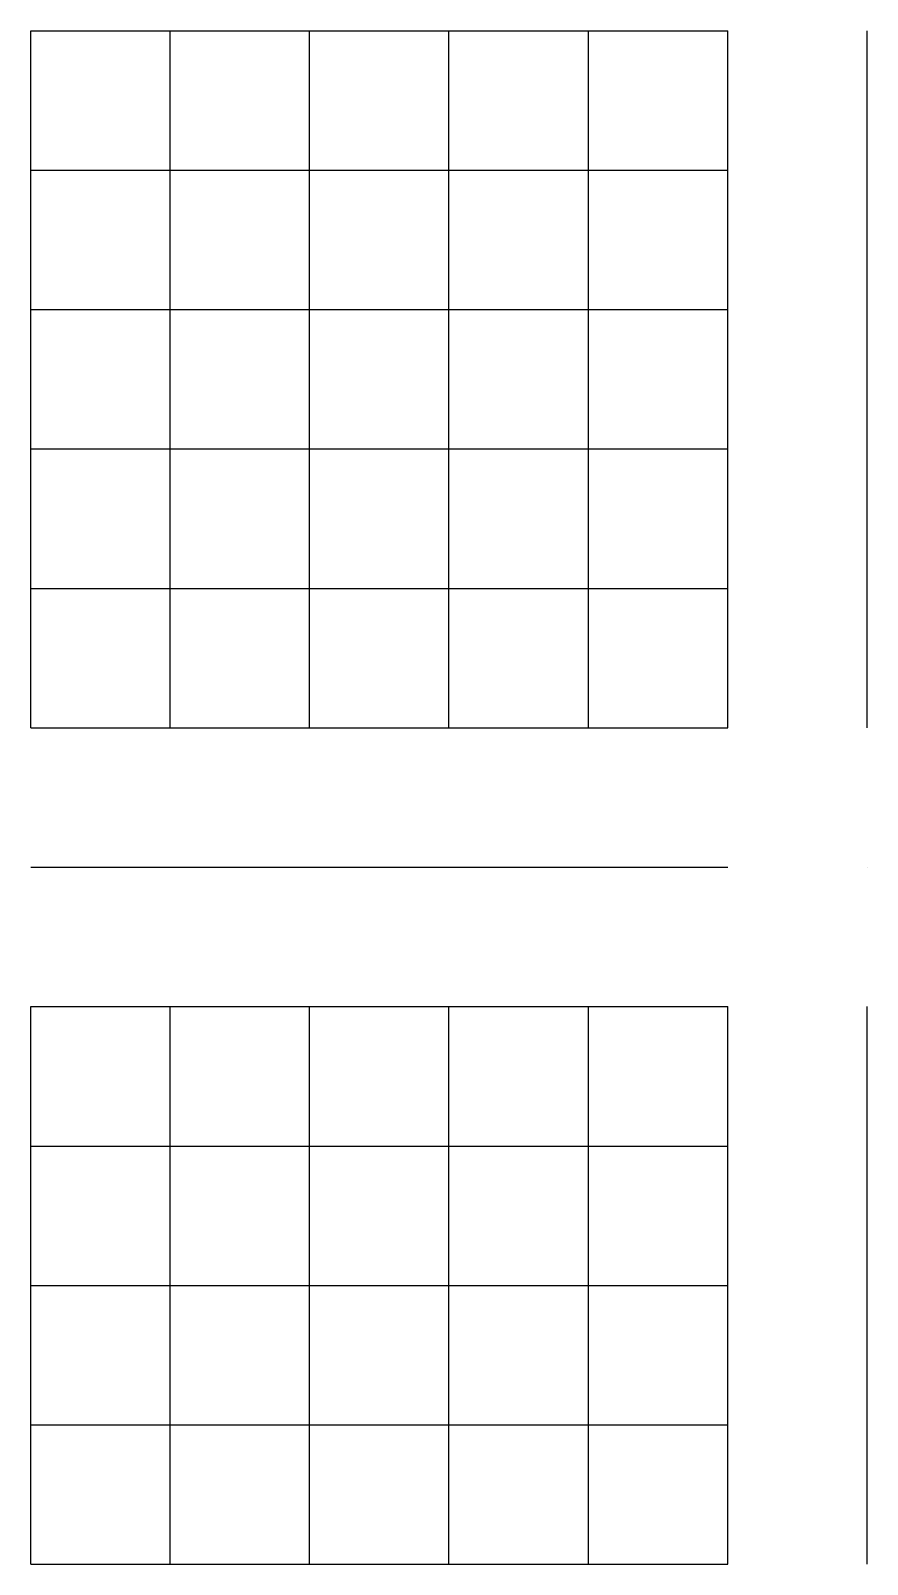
# Model space of a CAD drawing. Header units: millimetres. Extents: x 6 to 745025, y -1528 to 119936.
# Drawn here: x 178.6184 to 178.8724, y 109.8268 to 110.2924 of the extents above; entities that cross this region are included whole.
import ezdxf

# ---------------------------------------------------------------- set-up
doc = ezdxf.new("R2010")
doc.units = ezdxf.units.MM
doc.header["$MEASUREMENT"] = 0
doc.layers.get('0').update_dxf_attribs({"linetype": 'CONTINUOUS'})

msp = doc.modelspace()

# ---------------------------------------------------------------- linework, layer by layer
at = {"color": 0, "linetype": 'Continuous', "lineweight": 25, "true_color": 0x000005}
for p, q in [((178.87244, 110.29244), (178.87244, 110.29244)), ((178.87244, 110.29244), (178.87244, 110.29244)), ((178.87244, 110.29244), (178.87244, 110.29244)), ((178.87244, 110.29244), (178.87244, 110.29244)), ((178.87244, 110.29244), (178.87244, 110.29244)), ((178.87244, 110.29244), (178.87244, 110.29244)), ((178.87244, 110.29244), (178.87244, 110.29244)), ((178.87244, 110.25011), (178.87244, 110.25011)), ((178.87244, 110.25011), (178.87244, 110.25011)), ((178.87244, 110.25011), (178.87244, 110.25011)), ((178.87244, 110.25011), (178.87244, 110.25011)), ((178.87244, 110.25011), (178.87244, 110.25011)), ((178.87244, 110.25011), (178.87244, 110.25011)), ((178.87244, 110.25011), (178.87244, 110.25011)), ((178.87244, 110.20778), (178.87244, 110.20778)), ((178.87244, 110.20778), (178.87244, 110.20778)), ((178.87244, 110.20778), (178.87244, 110.20778)), ((178.87244, 110.20778), (178.87244, 110.20778)), ((178.87244, 110.20778), (178.87244, 110.20778)), ((178.87244, 110.20778), (178.87244, 110.20778)), ((178.87244, 110.20778), (178.87244, 110.20778)), ((178.87244, 110.16544), (178.87244, 110.16544)), ((178.87244, 110.16544), (178.87244, 110.16544)), ((178.87244, 110.16544), (178.87244, 110.16544)), ((178.87244, 110.16544), (178.87244, 110.16544)), ((178.87244, 110.16544), (178.87244, 110.16544)), ((178.87244, 110.16544), (178.87244, 110.16544)), ((178.87244, 110.16544), (178.87244, 110.16544)), ((178.87244, 110.12311), (178.87244, 110.12311)), ((178.87244, 110.12311), (178.87244, 110.12311)), ((178.87244, 110.12311), (178.87244, 110.12311)), ((178.87244, 110.12311), (178.87244, 110.12311)), ((178.87244, 110.12311), (178.87244, 110.12311)), ((178.87244, 110.12311), (178.87244, 110.12311)), ((178.87244, 110.12311), (178.87244, 110.12311)), ((178.87244, 110.08078), (178.87244, 110.08078)), ((178.87244, 110.08078), (178.87244, 110.08078)), ((178.87244, 110.08078), (178.87244, 110.08078)), ((178.87244, 110.08078), (178.87244, 110.08078)), ((178.87244, 110.08078), (178.87244, 110.08078)), ((178.87244, 110.08078), (178.87244, 110.08078)), ((178.87244, 110.08078), (178.87244, 110.08078)), ((178.87244, 110.08078), (178.87244, 110.08078)), ((178.61844, 110.03844), (178.61844, 110.03844)), ((178.61844, 110.03844), (178.61844, 110.03844)), ((178.61844, 110.03844), (178.61844, 110.03844)), ((178.61844, 110.03844), (178.61844, 110.03844)), ((178.61844, 110.03844), (178.61844, 110.03844)), ((178.61844, 110.03844), (178.61844, 110.03844)), ((178.61844, 110.03844), (178.61844, 110.03844)), ((178.61844, 110.03844), (178.61844, 110.03844)), ((178.66077, 110.03844), (178.66077, 110.03844)), ((178.66077, 110.03844), (178.66077, 110.03844)), ((178.66077, 110.03844), (178.66077, 110.03844)), ((178.66077, 110.03844), (178.66077, 110.03844)), ((178.66077, 110.03844), (178.66077, 110.03844)), ((178.66077, 110.03844), (178.66077, 110.03844)), ((178.66077, 110.03844), (178.66077, 110.03844)), ((178.70311, 110.03844), (178.70311, 110.03844)), ((178.70311, 110.03844), (178.70311, 110.03844)), ((178.70311, 110.03844), (178.70311, 110.03844)), ((178.70311, 110.03844), (178.70311, 110.03844)), ((178.70311, 110.03844), (178.70311, 110.03844)), ((178.70311, 110.03844), (178.70311, 110.03844)), ((178.70311, 110.03844), (178.70311, 110.03844)), ((178.74544, 110.03844), (178.74544, 110.03844)), ((178.74544, 110.03844), (178.74544, 110.03844)), ((178.74544, 110.03844), (178.74544, 110.03844)), ((178.74544, 110.03844), (178.74544, 110.03844)), ((178.74544, 110.03844), (178.74544, 110.03844)), ((178.74544, 110.03844), (178.74544, 110.03844)), ((178.74544, 110.03844), (178.74544, 110.03844)), ((178.78777, 110.03844), (178.78777, 110.03844)), ((178.78777, 110.03844), (178.78777, 110.03844)), ((178.78777, 110.03844), (178.78777, 110.03844)), ((178.78777, 110.03844), (178.78777, 110.03844)), ((178.78777, 110.03844), (178.78777, 110.03844)), ((178.78777, 110.03844), (178.78777, 110.03844)), ((178.78777, 110.03844), (178.78777, 110.03844)), ((178.83011, 110.03844), (178.83011, 110.03844)), ((178.83011, 110.03844), (178.83011, 110.03844)), ((178.83011, 110.03844), (178.83011, 110.03844)), ((178.83011, 110.03844), (178.83011, 110.03844)), ((178.83011, 110.03844), (178.83011, 110.03844)), ((178.83011, 110.03844), (178.83011, 110.03844)), ((178.83011, 110.03844), (178.83011, 110.03844)), ((178.87244, 110.03844), (178.87244, 110.03844)), ((178.87244, 110.03844), (178.87244, 110.03844)), ((178.87244, 110.03844), (178.87244, 110.03844)), ((178.87244, 110.03844), (178.87244, 110.03844)), ((178.87244, 110.03844), (178.87244, 110.03844)), ((178.87244, 110.03844), (178.87244, 110.03844)), ((178.87244, 110.03844), (178.87244, 110.03844)), ((178.87244, 110.03844), (178.87244, 110.03844)), ((178.87244, 110.03844), (178.87244, 110.03844)), ((178.87244, 110.03844), (178.87244, 110.03844)), ((178.87244, 110.03844), (178.87244, 110.03844)), ((178.87244, 110.03844), (178.87244, 110.03844)), ((178.87244, 110.03844), (178.87244, 110.03844)), ((178.87244, 110.03844), (178.87244, 110.03844)), ((178.87244, 109.99611), (178.87244, 109.99611)), ((178.87244, 109.99611), (178.87244, 109.99611)), ((178.87244, 109.99611), (178.87244, 109.99611)), ((178.87244, 109.99611), (178.87244, 109.99611)), ((178.87244, 109.99611), (178.87244, 109.99611)), ((178.87244, 109.99611), (178.87244, 109.99611)), ((178.87244, 109.99611), (178.87244, 109.99611)), ((178.87244, 109.95378), (178.87244, 109.95378)), ((178.87244, 109.95378), (178.87244, 109.95378)), ((178.87244, 109.95378), (178.87244, 109.95378)), ((178.87244, 109.95378), (178.87244, 109.95378)), ((178.87244, 109.95378), (178.87244, 109.95378)), ((178.87244, 109.95378), (178.87244, 109.95378)), ((178.87244, 109.95378), (178.87244, 109.95378)), ((178.87244, 109.91144), (178.87244, 109.91144)), ((178.87244, 109.91144), (178.87244, 109.91144)), ((178.87244, 109.91144), (178.87244, 109.91144)), ((178.87244, 109.91144), (178.87244, 109.91144)), ((178.87244, 109.91144), (178.87244, 109.91144)), ((178.87244, 109.91144), (178.87244, 109.91144)), ((178.87244, 109.91144), (178.87244, 109.91144)), ((178.87244, 109.86911), (178.87244, 109.86911)), ((178.87244, 109.86911), (178.87244, 109.86911)), ((178.87244, 109.86911), (178.87244, 109.86911)), ((178.87244, 109.86911), (178.87244, 109.86911)), ((178.87244, 109.86911), (178.87244, 109.86911)), ((178.87244, 109.86911), (178.87244, 109.86911)), ((178.87244, 109.86911), (178.87244, 109.86911)), ((178.87244, 109.82678), (178.87244, 109.82678)), ((178.87244, 109.82678), (178.87244, 109.82678)), ((178.87244, 109.82678), (178.87244, 109.82678)), ((178.87244, 109.82678), (178.87244, 109.82678)), ((178.87244, 109.82678), (178.87244, 109.82678)), ((178.87244, 109.82678), (178.87244, 109.82678)), ((178.87244, 109.82678), (178.87244, 109.82678)), ((178.87244, 109.82678), (178.87244, 109.82678))]:
    msp.add_line(p, q, dxfattribs=at)
for points in [[(178.61844, 110.29244), (178.66077, 110.29244), (178.70311, 110.29244), (178.74544, 110.29244), (178.78777, 110.29244), (178.83011, 110.29244)], [(178.61844, 110.29244), (178.66077, 110.29244), (178.70311, 110.29244), (178.74544, 110.29244), (178.78777, 110.29244), (178.83011, 110.29244)], [(178.61844, 110.29244), (178.66077, 110.29244), (178.70311, 110.29244), (178.74544, 110.29244), (178.78777, 110.29244), (178.83011, 110.29244)], [(178.61844, 110.29244), (178.66077, 110.29244), (178.70311, 110.29244), (178.74544, 110.29244), (178.78777, 110.29244), (178.83011, 110.29244)], [(178.61844, 110.29244), (178.66077, 110.29244), (178.70311, 110.29244), (178.74544, 110.29244), (178.78777, 110.29244), (178.83011, 110.29244)], [(178.61844, 110.29244), (178.66077, 110.29244), (178.70311, 110.29244), (178.74544, 110.29244), (178.78777, 110.29244), (178.83011, 110.29244)], [(178.61844, 110.29244), (178.66077, 110.29244), (178.70311, 110.29244), (178.74544, 110.29244), (178.78777, 110.29244), (178.83011, 110.29244)], [(178.61844, 110.08078), (178.61844, 110.12311), (178.61844, 110.16544), (178.61844, 110.20778), (178.61844, 110.25011), (178.61844, 110.29244)], [(178.61844, 110.08078), (178.61844, 110.12311), (178.61844, 110.16544), (178.61844, 110.20778), (178.61844, 110.25011), (178.61844, 110.29244)], [(178.61844, 110.08078), (178.61844, 110.12311), (178.61844, 110.16544), (178.61844, 110.20778), (178.61844, 110.25011), (178.61844, 110.29244)], [(178.61844, 110.08078), (178.61844, 110.12311), (178.61844, 110.16544), (178.61844, 110.20778), (178.61844, 110.25011), (178.61844, 110.29244)], [(178.61844, 110.08078), (178.61844, 110.12311), (178.61844, 110.16544), (178.61844, 110.20778), (178.61844, 110.25011), (178.61844, 110.29244)], [(178.61844, 110.08078), (178.61844, 110.12311), (178.61844, 110.16544), (178.61844, 110.20778), (178.61844, 110.25011), (178.61844, 110.29244)], [(178.61844, 110.08078), (178.61844, 110.12311), (178.61844, 110.16544), (178.61844, 110.20778), (178.61844, 110.25011), (178.61844, 110.29244)], [(178.61844, 110.08078), (178.61844, 110.12311), (178.61844, 110.16544), (178.61844, 110.20778), (178.61844, 110.25011), (178.61844, 110.29244)], [(178.66077, 110.08078), (178.66077, 110.12311), (178.66077, 110.16544), (178.66077, 110.20778), (178.66077, 110.25011), (178.66077, 110.29244)], [(178.66077, 110.08078), (178.66077, 110.12311), (178.66077, 110.16544), (178.66077, 110.20778), (178.66077, 110.25011), (178.66077, 110.29244)], [(178.66077, 110.08078), (178.66077, 110.12311), (178.66077, 110.16544), (178.66077, 110.20778), (178.66077, 110.25011), (178.66077, 110.29244)], [(178.66077, 110.08078), (178.66077, 110.12311), (178.66077, 110.16544), (178.66077, 110.20778), (178.66077, 110.25011), (178.66077, 110.29244)], [(178.66077, 110.08078), (178.66077, 110.12311), (178.66077, 110.16544), (178.66077, 110.20778), (178.66077, 110.25011), (178.66077, 110.29244)], [(178.66077, 110.08078), (178.66077, 110.12311), (178.66077, 110.16544), (178.66077, 110.20778), (178.66077, 110.25011), (178.66077, 110.29244)], [(178.66077, 110.08078), (178.66077, 110.12311), (178.66077, 110.16544), (178.66077, 110.20778), (178.66077, 110.25011), (178.66077, 110.29244)], [(178.70311, 110.08078), (178.70311, 110.12311), (178.70311, 110.16544), (178.70311, 110.20778), (178.70311, 110.25011), (178.70311, 110.29244)], [(178.70311, 110.08078), (178.70311, 110.12311), (178.70311, 110.16544), (178.70311, 110.20778), (178.70311, 110.25011), (178.70311, 110.29244)], [(178.70311, 110.08078), (178.70311, 110.12311), (178.70311, 110.16544), (178.70311, 110.20778), (178.70311, 110.25011), (178.70311, 110.29244)], [(178.70311, 110.08078), (178.70311, 110.12311), (178.70311, 110.16544), (178.70311, 110.20778), (178.70311, 110.25011), (178.70311, 110.29244)], [(178.70311, 110.08078), (178.70311, 110.12311), (178.70311, 110.16544), (178.70311, 110.20778), (178.70311, 110.25011), (178.70311, 110.29244)], [(178.70311, 110.08078), (178.70311, 110.12311), (178.70311, 110.16544), (178.70311, 110.20778), (178.70311, 110.25011), (178.70311, 110.29244)], [(178.70311, 110.08078), (178.70311, 110.12311), (178.70311, 110.16544), (178.70311, 110.20778), (178.70311, 110.25011), (178.70311, 110.29244)], [(178.74544, 110.08078), (178.74544, 110.12311), (178.74544, 110.16544), (178.74544, 110.20778), (178.74544, 110.25011), (178.74544, 110.29244)], [(178.74544, 110.08078), (178.74544, 110.12311), (178.74544, 110.16544), (178.74544, 110.20778), (178.74544, 110.25011), (178.74544, 110.29244)], [(178.74544, 110.08078), (178.74544, 110.12311), (178.74544, 110.16544), (178.74544, 110.20778), (178.74544, 110.25011), (178.74544, 110.29244)], [(178.74544, 110.08078), (178.74544, 110.12311), (178.74544, 110.16544), (178.74544, 110.20778), (178.74544, 110.25011), (178.74544, 110.29244)], [(178.74544, 110.08078), (178.74544, 110.12311), (178.74544, 110.16544), (178.74544, 110.20778), (178.74544, 110.25011), (178.74544, 110.29244)], [(178.74544, 110.08078), (178.74544, 110.12311), (178.74544, 110.16544), (178.74544, 110.20778), (178.74544, 110.25011), (178.74544, 110.29244)], [(178.74544, 110.08078), (178.74544, 110.12311), (178.74544, 110.16544), (178.74544, 110.20778), (178.74544, 110.25011), (178.74544, 110.29244)], [(178.78777, 110.08078), (178.78777, 110.12311), (178.78777, 110.16544), (178.78777, 110.20778), (178.78777, 110.25011), (178.78777, 110.29244)], [(178.78777, 110.08078), (178.78777, 110.12311), (178.78777, 110.16544), (178.78777, 110.20778), (178.78777, 110.25011), (178.78777, 110.29244)], [(178.78777, 110.08078), (178.78777, 110.12311), (178.78777, 110.16544), (178.78777, 110.20778), (178.78777, 110.25011), (178.78777, 110.29244)], [(178.78777, 110.08078), (178.78777, 110.12311), (178.78777, 110.16544), (178.78777, 110.20778), (178.78777, 110.25011), (178.78777, 110.29244)], [(178.78777, 110.08078), (178.78777, 110.12311), (178.78777, 110.16544), (178.78777, 110.20778), (178.78777, 110.25011), (178.78777, 110.29244)], [(178.78777, 110.08078), (178.78777, 110.12311), (178.78777, 110.16544), (178.78777, 110.20778), (178.78777, 110.25011), (178.78777, 110.29244)], [(178.78777, 110.08078), (178.78777, 110.12311), (178.78777, 110.16544), (178.78777, 110.20778), (178.78777, 110.25011), (178.78777, 110.29244)], [(178.83011, 110.08078), (178.83011, 110.12311), (178.83011, 110.16544), (178.83011, 110.20778), (178.83011, 110.25011), (178.83011, 110.29244)], [(178.83011, 110.08078), (178.83011, 110.12311), (178.83011, 110.16544), (178.83011, 110.20778), (178.83011, 110.25011), (178.83011, 110.29244)], [(178.83011, 110.08078), (178.83011, 110.12311), (178.83011, 110.16544), (178.83011, 110.20778), (178.83011, 110.25011), (178.83011, 110.29244)], [(178.83011, 110.08078), (178.83011, 110.12311), (178.83011, 110.16544), (178.83011, 110.20778), (178.83011, 110.25011), (178.83011, 110.29244)], [(178.83011, 110.08078), (178.83011, 110.12311), (178.83011, 110.16544), (178.83011, 110.20778), (178.83011, 110.25011), (178.83011, 110.29244)], [(178.83011, 110.08078), (178.83011, 110.12311), (178.83011, 110.16544), (178.83011, 110.20778), (178.83011, 110.25011), (178.83011, 110.29244)], [(178.83011, 110.08078), (178.83011, 110.12311), (178.83011, 110.16544), (178.83011, 110.20778), (178.83011, 110.25011), (178.83011, 110.29244)], [(178.87244, 110.08078), (178.87244, 110.12311), (178.87244, 110.16544), (178.87244, 110.20778), (178.87244, 110.25011), (178.87244, 110.29244)], [(178.87244, 110.08078), (178.87244, 110.12311), (178.87244, 110.16544), (178.87244, 110.20778), (178.87244, 110.25011), (178.87244, 110.29244)], [(178.87244, 110.08078), (178.87244, 110.12311), (178.87244, 110.16544), (178.87244, 110.20778), (178.87244, 110.25011), (178.87244, 110.29244)], [(178.87244, 110.08078), (178.87244, 110.12311), (178.87244, 110.16544), (178.87244, 110.20778), (178.87244, 110.25011), (178.87244, 110.29244)], [(178.87244, 110.08078), (178.87244, 110.12311), (178.87244, 110.16544), (178.87244, 110.20778), (178.87244, 110.25011), (178.87244, 110.29244)], [(178.87244, 110.08078), (178.87244, 110.12311), (178.87244, 110.16544), (178.87244, 110.20778), (178.87244, 110.25011), (178.87244, 110.29244)], [(178.87244, 110.08078), (178.87244, 110.12311), (178.87244, 110.16544), (178.87244, 110.20778), (178.87244, 110.25011), (178.87244, 110.29244)], [(178.61844, 110.25011), (178.66077, 110.25011), (178.70311, 110.25011), (178.74544, 110.25011), (178.78777, 110.25011), (178.83011, 110.25011)], [(178.61844, 110.25011), (178.66077, 110.25011), (178.70311, 110.25011), (178.74544, 110.25011), (178.78777, 110.25011), (178.83011, 110.25011)], [(178.61844, 110.25011), (178.66077, 110.25011), (178.70311, 110.25011), (178.74544, 110.25011), (178.78777, 110.25011), (178.83011, 110.25011)], [(178.61844, 110.25011), (178.66077, 110.25011), (178.70311, 110.25011), (178.74544, 110.25011), (178.78777, 110.25011), (178.83011, 110.25011)], [(178.61844, 110.25011), (178.66077, 110.25011), (178.70311, 110.25011), (178.74544, 110.25011), (178.78777, 110.25011), (178.83011, 110.25011)], [(178.61844, 110.25011), (178.66077, 110.25011), (178.70311, 110.25011), (178.74544, 110.25011), (178.78777, 110.25011), (178.83011, 110.25011)], [(178.61844, 110.25011), (178.66077, 110.25011), (178.70311, 110.25011), (178.74544, 110.25011), (178.78777, 110.25011), (178.83011, 110.25011)], [(178.61844, 110.20778), (178.66077, 110.20778), (178.70311, 110.20778), (178.74544, 110.20778), (178.78777, 110.20778), (178.83011, 110.20778)], [(178.61844, 110.20778), (178.66077, 110.20778), (178.70311, 110.20778), (178.74544, 110.20778), (178.78777, 110.20778), (178.83011, 110.20778)], [(178.61844, 110.20778), (178.66077, 110.20778), (178.70311, 110.20778), (178.74544, 110.20778), (178.78777, 110.20778), (178.83011, 110.20778)], [(178.61844, 110.20778), (178.66077, 110.20778), (178.70311, 110.20778), (178.74544, 110.20778), (178.78777, 110.20778), (178.83011, 110.20778)], [(178.61844, 110.20778), (178.66077, 110.20778), (178.70311, 110.20778), (178.74544, 110.20778), (178.78777, 110.20778), (178.83011, 110.20778)], [(178.61844, 110.20778), (178.66077, 110.20778), (178.70311, 110.20778), (178.74544, 110.20778), (178.78777, 110.20778), (178.83011, 110.20778)], [(178.61844, 110.20778), (178.66077, 110.20778), (178.70311, 110.20778), (178.74544, 110.20778), (178.78777, 110.20778), (178.83011, 110.20778)], [(178.61844, 110.16544), (178.66077, 110.16544), (178.70311, 110.16544), (178.74544, 110.16544), (178.78777, 110.16544), (178.83011, 110.16544)], [(178.61844, 110.16544), (178.66077, 110.16544), (178.70311, 110.16544), (178.74544, 110.16544), (178.78777, 110.16544), (178.83011, 110.16544)], [(178.61844, 110.16544), (178.66077, 110.16544), (178.70311, 110.16544), (178.74544, 110.16544), (178.78777, 110.16544), (178.83011, 110.16544)], [(178.61844, 110.16544), (178.66077, 110.16544), (178.70311, 110.16544), (178.74544, 110.16544), (178.78777, 110.16544), (178.83011, 110.16544)], [(178.61844, 110.16544), (178.66077, 110.16544), (178.70311, 110.16544), (178.74544, 110.16544), (178.78777, 110.16544), (178.83011, 110.16544)], [(178.61844, 110.16544), (178.66077, 110.16544), (178.70311, 110.16544), (178.74544, 110.16544), (178.78777, 110.16544), (178.83011, 110.16544)], [(178.61844, 110.16544), (178.66077, 110.16544), (178.70311, 110.16544), (178.74544, 110.16544), (178.78777, 110.16544), (178.83011, 110.16544)], [(178.61844, 110.12311), (178.66077, 110.12311), (178.70311, 110.12311), (178.74544, 110.12311), (178.78777, 110.12311), (178.83011, 110.12311)], [(178.61844, 110.12311), (178.66077, 110.12311), (178.70311, 110.12311), (178.74544, 110.12311), (178.78777, 110.12311), (178.83011, 110.12311)], [(178.61844, 110.12311), (178.66077, 110.12311), (178.70311, 110.12311), (178.74544, 110.12311), (178.78777, 110.12311), (178.83011, 110.12311)], [(178.61844, 110.12311), (178.66077, 110.12311), (178.70311, 110.12311), (178.74544, 110.12311), (178.78777, 110.12311), (178.83011, 110.12311)], [(178.61844, 110.12311), (178.66077, 110.12311), (178.70311, 110.12311), (178.74544, 110.12311), (178.78777, 110.12311), (178.83011, 110.12311)], [(178.61844, 110.12311), (178.66077, 110.12311), (178.70311, 110.12311), (178.74544, 110.12311), (178.78777, 110.12311), (178.83011, 110.12311)], [(178.61844, 110.12311), (178.66077, 110.12311), (178.70311, 110.12311), (178.74544, 110.12311), (178.78777, 110.12311), (178.83011, 110.12311)], [(178.61844, 110.08078), (178.66077, 110.08078), (178.70311, 110.08078), (178.74544, 110.08078), (178.78777, 110.08078), (178.83011, 110.08078)], [(178.61844, 110.08078), (178.66077, 110.08078), (178.70311, 110.08078), (178.74544, 110.08078), (178.78777, 110.08078), (178.83011, 110.08078)], [(178.61844, 110.08078), (178.66077, 110.08078), (178.70311, 110.08078), (178.74544, 110.08078), (178.78777, 110.08078), (178.83011, 110.08078)], [(178.61844, 110.08078), (178.66077, 110.08078), (178.70311, 110.08078), (178.74544, 110.08078), (178.78777, 110.08078), (178.83011, 110.08078)], [(178.61844, 110.08078), (178.66077, 110.08078), (178.70311, 110.08078), (178.74544, 110.08078), (178.78777, 110.08078), (178.83011, 110.08078)], [(178.61844, 110.08078), (178.66077, 110.08078), (178.70311, 110.08078), (178.74544, 110.08078), (178.78777, 110.08078), (178.83011, 110.08078)], [(178.61844, 110.08078), (178.66077, 110.08078), (178.70311, 110.08078), (178.74544, 110.08078), (178.78777, 110.08078), (178.83011, 110.08078)], [(178.61844, 110.08078), (178.66077, 110.08078), (178.70311, 110.08078), (178.74544, 110.08078), (178.78777, 110.08078), (178.83011, 110.08078)], [(178.61844, 110.03844), (178.66077, 110.03844), (178.70311, 110.03844), (178.74544, 110.03844), (178.78777, 110.03844), (178.83011, 110.03844)], [(178.61844, 110.03844), (178.66077, 110.03844), (178.70311, 110.03844), (178.74544, 110.03844), (178.78777, 110.03844), (178.83011, 110.03844)], [(178.61844, 110.03844), (178.66077, 110.03844), (178.70311, 110.03844), (178.74544, 110.03844), (178.78777, 110.03844), (178.83011, 110.03844)], [(178.61844, 110.03844), (178.66077, 110.03844), (178.70311, 110.03844), (178.74544, 110.03844), (178.78777, 110.03844), (178.83011, 110.03844)], [(178.61844, 110.03844), (178.66077, 110.03844), (178.70311, 110.03844), (178.74544, 110.03844), (178.78777, 110.03844), (178.83011, 110.03844)], [(178.61844, 110.03844), (178.66077, 110.03844), (178.70311, 110.03844), (178.74544, 110.03844), (178.78777, 110.03844), (178.83011, 110.03844)], [(178.61844, 110.03844), (178.66077, 110.03844), (178.70311, 110.03844), (178.74544, 110.03844), (178.78777, 110.03844), (178.83011, 110.03844)], [(178.61844, 109.99611), (178.66077, 109.99611), (178.70311, 109.99611), (178.74544, 109.99611), (178.78777, 109.99611), (178.83011, 109.99611)], [(178.61844, 109.99611), (178.66077, 109.99611), (178.70311, 109.99611), (178.74544, 109.99611), (178.78777, 109.99611), (178.83011, 109.99611)], [(178.61844, 109.99611), (178.66077, 109.99611), (178.70311, 109.99611), (178.74544, 109.99611), (178.78777, 109.99611), (178.83011, 109.99611)], [(178.61844, 109.99611), (178.66077, 109.99611), (178.70311, 109.99611), (178.74544, 109.99611), (178.78777, 109.99611), (178.83011, 109.99611)], [(178.61844, 109.99611), (178.66077, 109.99611), (178.70311, 109.99611), (178.74544, 109.99611), (178.78777, 109.99611), (178.83011, 109.99611)], [(178.61844, 109.99611), (178.66077, 109.99611), (178.70311, 109.99611), (178.74544, 109.99611), (178.78777, 109.99611), (178.83011, 109.99611)], [(178.61844, 109.99611), (178.66077, 109.99611), (178.70311, 109.99611), (178.74544, 109.99611), (178.78777, 109.99611), (178.83011, 109.99611)], [(178.61844, 109.82678), (178.61844, 109.86911), (178.61844, 109.91144), (178.61844, 109.95378), (178.61844, 109.99611)], [(178.61844, 109.82678), (178.61844, 109.86911), (178.61844, 109.91144), (178.61844, 109.95378), (178.61844, 109.99611)], [(178.61844, 109.82678), (178.61844, 109.86911), (178.61844, 109.91144), (178.61844, 109.95378), (178.61844, 109.99611)], [(178.61844, 109.82678), (178.61844, 109.86911), (178.61844, 109.91144), (178.61844, 109.95378), (178.61844, 109.99611)], [(178.61844, 109.82678), (178.61844, 109.86911), (178.61844, 109.91144), (178.61844, 109.95378), (178.61844, 109.99611)], [(178.61844, 109.82678), (178.61844, 109.86911), (178.61844, 109.91144), (178.61844, 109.95378), (178.61844, 109.99611)], [(178.61844, 109.82678), (178.61844, 109.86911), (178.61844, 109.91144), (178.61844, 109.95378), (178.61844, 109.99611)], [(178.61844, 109.82678), (178.61844, 109.86911), (178.61844, 109.91144), (178.61844, 109.95378), (178.61844, 109.99611)], [(178.66077, 109.82678), (178.66077, 109.86911), (178.66077, 109.91144), (178.66077, 109.95378), (178.66077, 109.99611)], [(178.66077, 109.82678), (178.66077, 109.86911), (178.66077, 109.91144), (178.66077, 109.95378), (178.66077, 109.99611)], [(178.66077, 109.82678), (178.66077, 109.86911), (178.66077, 109.91144), (178.66077, 109.95378), (178.66077, 109.99611)], [(178.66077, 109.82678), (178.66077, 109.86911), (178.66077, 109.91144), (178.66077, 109.95378), (178.66077, 109.99611)], [(178.66077, 109.82678), (178.66077, 109.86911), (178.66077, 109.91144), (178.66077, 109.95378), (178.66077, 109.99611)], [(178.66077, 109.82678), (178.66077, 109.86911), (178.66077, 109.91144), (178.66077, 109.95378), (178.66077, 109.99611)], [(178.66077, 109.82678), (178.66077, 109.86911), (178.66077, 109.91144), (178.66077, 109.95378), (178.66077, 109.99611)], [(178.70311, 109.82678), (178.70311, 109.86911), (178.70311, 109.91144), (178.70311, 109.95378), (178.70311, 109.99611)], [(178.70311, 109.82678), (178.70311, 109.86911), (178.70311, 109.91144), (178.70311, 109.95378), (178.70311, 109.99611)], [(178.70311, 109.82678), (178.70311, 109.86911), (178.70311, 109.91144), (178.70311, 109.95378), (178.70311, 109.99611)], [(178.70311, 109.82678), (178.70311, 109.86911), (178.70311, 109.91144), (178.70311, 109.95378), (178.70311, 109.99611)], [(178.70311, 109.82678), (178.70311, 109.86911), (178.70311, 109.91144), (178.70311, 109.95378), (178.70311, 109.99611)], [(178.70311, 109.82678), (178.70311, 109.86911), (178.70311, 109.91144), (178.70311, 109.95378), (178.70311, 109.99611)], [(178.70311, 109.82678), (178.70311, 109.86911), (178.70311, 109.91144), (178.70311, 109.95378), (178.70311, 109.99611)], [(178.74544, 109.82678), (178.74544, 109.86911), (178.74544, 109.91144), (178.74544, 109.95378), (178.74544, 109.99611)], [(178.74544, 109.82678), (178.74544, 109.86911), (178.74544, 109.91144), (178.74544, 109.95378), (178.74544, 109.99611)], [(178.74544, 109.82678), (178.74544, 109.86911), (178.74544, 109.91144), (178.74544, 109.95378), (178.74544, 109.99611)], [(178.74544, 109.82678), (178.74544, 109.86911), (178.74544, 109.91144), (178.74544, 109.95378), (178.74544, 109.99611)], [(178.74544, 109.82678), (178.74544, 109.86911), (178.74544, 109.91144), (178.74544, 109.95378), (178.74544, 109.99611)], [(178.74544, 109.82678), (178.74544, 109.86911), (178.74544, 109.91144), (178.74544, 109.95378), (178.74544, 109.99611)], [(178.74544, 109.82678), (178.74544, 109.86911), (178.74544, 109.91144), (178.74544, 109.95378), (178.74544, 109.99611)], [(178.78777, 109.82678), (178.78777, 109.86911), (178.78777, 109.91144), (178.78777, 109.95378), (178.78777, 109.99611)], [(178.78777, 109.82678), (178.78777, 109.86911), (178.78777, 109.91144), (178.78777, 109.95378), (178.78777, 109.99611)], [(178.78777, 109.82678), (178.78777, 109.86911), (178.78777, 109.91144), (178.78777, 109.95378), (178.78777, 109.99611)], [(178.78777, 109.82678), (178.78777, 109.86911), (178.78777, 109.91144), (178.78777, 109.95378), (178.78777, 109.99611)], [(178.78777, 109.82678), (178.78777, 109.86911), (178.78777, 109.91144), (178.78777, 109.95378), (178.78777, 109.99611)], [(178.78777, 109.82678), (178.78777, 109.86911), (178.78777, 109.91144), (178.78777, 109.95378), (178.78777, 109.99611)], [(178.78777, 109.82678), (178.78777, 109.86911), (178.78777, 109.91144), (178.78777, 109.95378), (178.78777, 109.99611)], [(178.83011, 109.82678), (178.83011, 109.86911), (178.83011, 109.91144), (178.83011, 109.95378), (178.83011, 109.99611)], [(178.83011, 109.82678), (178.83011, 109.86911), (178.83011, 109.91144), (178.83011, 109.95378), (178.83011, 109.99611)], [(178.83011, 109.82678), (178.83011, 109.86911), (178.83011, 109.91144), (178.83011, 109.95378), (178.83011, 109.99611)], [(178.83011, 109.82678), (178.83011, 109.86911), (178.83011, 109.91144), (178.83011, 109.95378), (178.83011, 109.99611)], [(178.83011, 109.82678), (178.83011, 109.86911), (178.83011, 109.91144), (178.83011, 109.95378), (178.83011, 109.99611)], [(178.83011, 109.82678), (178.83011, 109.86911), (178.83011, 109.91144), (178.83011, 109.95378), (178.83011, 109.99611)], [(178.83011, 109.82678), (178.83011, 109.86911), (178.83011, 109.91144), (178.83011, 109.95378), (178.83011, 109.99611)], [(178.87244, 109.82678), (178.87244, 109.86911), (178.87244, 109.91144), (178.87244, 109.95378), (178.87244, 109.99611)], [(178.87244, 109.82678), (178.87244, 109.86911), (178.87244, 109.91144), (178.87244, 109.95378), (178.87244, 109.99611)], [(178.87244, 109.82678), (178.87244, 109.86911), (178.87244, 109.91144), (178.87244, 109.95378), (178.87244, 109.99611)], [(178.87244, 109.82678), (178.87244, 109.86911), (178.87244, 109.91144), (178.87244, 109.95378), (178.87244, 109.99611)], [(178.87244, 109.82678), (178.87244, 109.86911), (178.87244, 109.91144), (178.87244, 109.95378), (178.87244, 109.99611)], [(178.87244, 109.82678), (178.87244, 109.86911), (178.87244, 109.91144), (178.87244, 109.95378), (178.87244, 109.99611)], [(178.87244, 109.82678), (178.87244, 109.86911), (178.87244, 109.91144), (178.87244, 109.95378), (178.87244, 109.99611)], [(178.61844, 109.95378), (178.66077, 109.95378), (178.70311, 109.95378), (178.74544, 109.95378), (178.78777, 109.95378), (178.83011, 109.95378)], [(178.61844, 109.95378), (178.66077, 109.95378), (178.70311, 109.95378), (178.74544, 109.95378), (178.78777, 109.95378), (178.83011, 109.95378)], [(178.61844, 109.95378), (178.66077, 109.95378), (178.70311, 109.95378), (178.74544, 109.95378), (178.78777, 109.95378), (178.83011, 109.95378)], [(178.61844, 109.95378), (178.66077, 109.95378), (178.70311, 109.95378), (178.74544, 109.95378), (178.78777, 109.95378), (178.83011, 109.95378)], [(178.61844, 109.95378), (178.66077, 109.95378), (178.70311, 109.95378), (178.74544, 109.95378), (178.78777, 109.95378), (178.83011, 109.95378)], [(178.61844, 109.95378), (178.66077, 109.95378), (178.70311, 109.95378), (178.74544, 109.95378), (178.78777, 109.95378), (178.83011, 109.95378)], [(178.61844, 109.95378), (178.66077, 109.95378), (178.70311, 109.95378), (178.74544, 109.95378), (178.78777, 109.95378), (178.83011, 109.95378)], [(178.61844, 109.91144), (178.66077, 109.91144), (178.70311, 109.91144), (178.74544, 109.91144), (178.78777, 109.91144), (178.83011, 109.91144)], [(178.61844, 109.91144), (178.66077, 109.91144), (178.70311, 109.91144), (178.74544, 109.91144), (178.78777, 109.91144), (178.83011, 109.91144)], [(178.61844, 109.91144), (178.66077, 109.91144), (178.70311, 109.91144), (178.74544, 109.91144), (178.78777, 109.91144), (178.83011, 109.91144)], [(178.61844, 109.91144), (178.66077, 109.91144), (178.70311, 109.91144), (178.74544, 109.91144), (178.78777, 109.91144), (178.83011, 109.91144)], [(178.61844, 109.91144), (178.66077, 109.91144), (178.70311, 109.91144), (178.74544, 109.91144), (178.78777, 109.91144), (178.83011, 109.91144)], [(178.61844, 109.91144), (178.66077, 109.91144), (178.70311, 109.91144), (178.74544, 109.91144), (178.78777, 109.91144), (178.83011, 109.91144)], [(178.61844, 109.91144), (178.66077, 109.91144), (178.70311, 109.91144), (178.74544, 109.91144), (178.78777, 109.91144), (178.83011, 109.91144)], [(178.61844, 109.86911), (178.66077, 109.86911), (178.70311, 109.86911), (178.74544, 109.86911), (178.78777, 109.86911), (178.83011, 109.86911)], [(178.61844, 109.86911), (178.66077, 109.86911), (178.70311, 109.86911), (178.74544, 109.86911), (178.78777, 109.86911), (178.83011, 109.86911)], [(178.61844, 109.86911), (178.66077, 109.86911), (178.70311, 109.86911), (178.74544, 109.86911), (178.78777, 109.86911), (178.83011, 109.86911)], [(178.61844, 109.86911), (178.66077, 109.86911), (178.70311, 109.86911), (178.74544, 109.86911), (178.78777, 109.86911), (178.83011, 109.86911)], [(178.61844, 109.86911), (178.66077, 109.86911), (178.70311, 109.86911), (178.74544, 109.86911), (178.78777, 109.86911), (178.83011, 109.86911)], [(178.61844, 109.86911), (178.66077, 109.86911), (178.70311, 109.86911), (178.74544, 109.86911), (178.78777, 109.86911), (178.83011, 109.86911)], [(178.61844, 109.86911), (178.66077, 109.86911), (178.70311, 109.86911), (178.74544, 109.86911), (178.78777, 109.86911), (178.83011, 109.86911)], [(178.61844, 109.82678), (178.66077, 109.82678), (178.70311, 109.82678), (178.74544, 109.82678), (178.78777, 109.82678), (178.83011, 109.82678)], [(178.61844, 109.82678), (178.66077, 109.82678), (178.70311, 109.82678), (178.74544, 109.82678), (178.78777, 109.82678), (178.83011, 109.82678)], [(178.61844, 109.82678), (178.66077, 109.82678), (178.70311, 109.82678), (178.74544, 109.82678), (178.78777, 109.82678), (178.83011, 109.82678)], [(178.61844, 109.82678), (178.66077, 109.82678), (178.70311, 109.82678), (178.74544, 109.82678), (178.78777, 109.82678), (178.83011, 109.82678)], [(178.61844, 109.82678), (178.66077, 109.82678), (178.70311, 109.82678), (178.74544, 109.82678), (178.78777, 109.82678), (178.83011, 109.82678)], [(178.61844, 109.82678), (178.66077, 109.82678), (178.70311, 109.82678), (178.74544, 109.82678), (178.78777, 109.82678), (178.83011, 109.82678)], [(178.61844, 109.82678), (178.66077, 109.82678), (178.70311, 109.82678), (178.74544, 109.82678), (178.78777, 109.82678), (178.83011, 109.82678)], [(178.61844, 109.82678), (178.66077, 109.82678), (178.70311, 109.82678), (178.74544, 109.82678), (178.78777, 109.82678), (178.83011, 109.82678)]]:
    msp.add_lwpolyline(points, dxfattribs=at)

doc.saveas('drawing.dxf')
